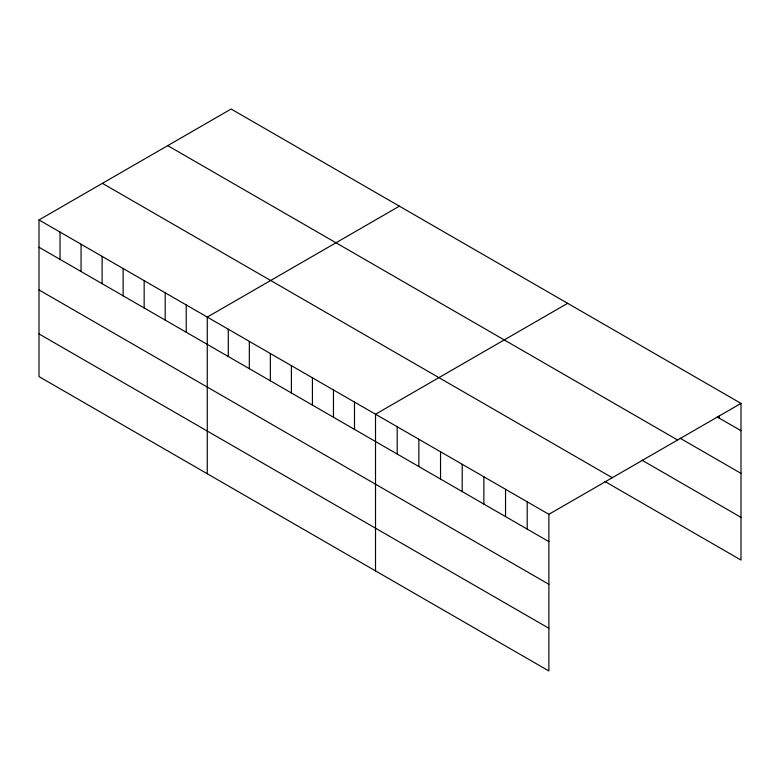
<?xml version="1.0" encoding="UTF-8"?>
<svg xmlns="http://www.w3.org/2000/svg" width="780" height="780" viewBox="0 0 780 780"><rect width="100%" height="100%" fill="white"/><g stroke="black" fill="none" stroke-linecap="round" stroke-linejoin="round"><path stroke-width="1.17" d="M39 219.941L548.876 514.322L548.876 670.975L39 376.594L39 219.941L231.124 109.024L741 403.406L741 560.059L604.792 481.416M399.38 206.173L207.266 317.09L207.266 473.743M567.645 303.313L375.521 414.238L375.521 570.882M548.876 514.322L741 403.406M717.268 416.988L741 430.697M680.121 438.233L741 473.382M167.72 145.626L677.606 440.008M641.94 460.171L741 517.364M102.394 183.339L612.28 477.721M39 247.24L548.876 541.612M39 289.926L548.876 584.298M39 333.908L548.876 628.28M719.326 415.808L719.326 418.187M527.212 501.813L527.212 529.103M505.537 489.304L505.537 516.594M483.873 476.785L483.873 504.085M462.199 464.276L462.199 491.566M440.534 451.766L440.534 479.056M418.86 439.257L418.86 466.547M397.195 426.748L397.195 454.038M354.49 402.09L354.49 429.38M333.46 389.951L333.46 417.241M312.419 377.803L312.419 405.093M291.389 365.664L291.389 392.954M270.358 353.515L270.358 380.806M249.327 341.377L249.327 368.667M228.296 329.228L228.296 356.519M186.225 304.951L186.225 332.241M165.194 292.802L165.194 320.093M144.163 280.663L144.163 307.954M123.133 268.515L123.133 295.805M102.102 256.376L102.102 283.666M81.061 244.228L81.061 271.518M60.031 232.089L60.031 259.379"/></g></svg>
